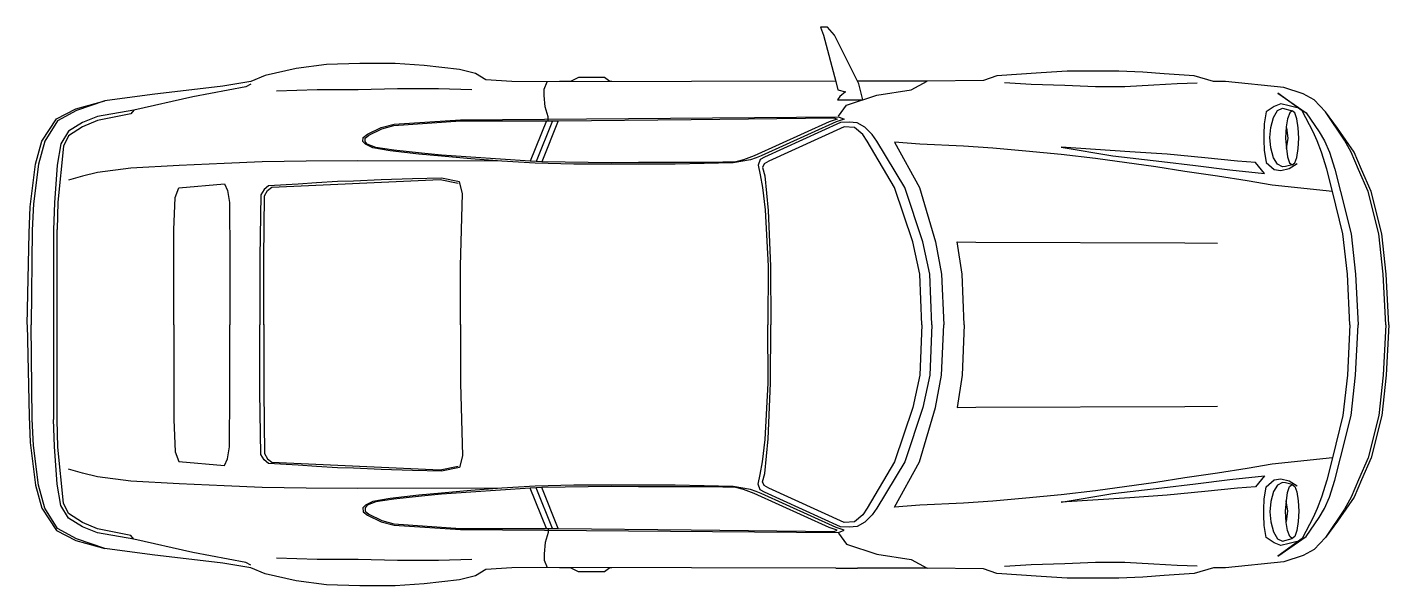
# Model space of a CAD drawing. Extents: x -4.27 to 0, y -0.82 to 0.93.
import ezdxf

# ---------------------------------------------------------------- set-up
doc = ezdxf.new("R2010")
doc.units = 0
doc.layers.get('0').update_dxf_attribs({"linetype": 'CONTINUOUS'})

msp = doc.modelspace()

# ---------------------------------------------------------------- linework, layer by layer
at = {"color": 0, "linetype": 'BYBLOCK'}
for p, q in [((-2.644, 0.639), (-2.695, 0.5125)), ((-2.6254, 0.639), (-2.6768, 0.5116)), ((-2.6069, 0.639), (-2.6583, 0.5108)), ((-4.191, 0.2975), (-4.191, -0.2975)), ((-4.1795, -0.2983), (-4.1795, 0.2983)), ((0, 0), (0, 0)), ((-2.644, -0.639), (-2.695, -0.5125)), ((-2.6254, -0.639), (-2.6768, -0.5116)), ((-2.6069, -0.639), (-2.6583, -0.5108)), ((-1.7361, -0.7638), (-1.6678, -0.7642))]:
    msp.add_line(p, q, dxfattribs=at)
for points in [[(-1.7235, 0.7154), (-1.7304, 0.7055), (-1.6514, 0.7055), (-1.6639, 0.756), (-1.7399, 0.908), (-1.762, 0.933), (-1.784, 0.933), (-1.7745, 0.908), (-1.7361, 0.7633), (-1.7296, 0.737), (-1.705, 0.7305)], [(-1.7097, 0.645), (-1.7343, 0.6368), (-1.9701, 0.5293), (-1.986, 0.5233), (-2.0033, 0.5172), (-2.0581, 0.5073), (-2.2399, 0.503), (-2.4389, 0.503), (-2.5581, 0.503), (-2.679, 0.5062), (-2.7839, 0.5133), (-2.8819, 0.5198), (-2.9732, 0.5291), (-3.0444, 0.5351), (-3.1351, 0.5456), (-3.189, 0.5547), (-3.2118, 0.566), (-3.2204, 0.5747), (-3.2191, 0.5876), (-3.2061, 0.5975), (-3.163, 0.6187), (-3.1224, 0.6286), (-2.9139, 0.6424), (-1.7274, 0.6515)], [(-1.7568, 0.6368), (-1.9925, 0.5293), (-2.0085, 0.5233), (-2.0258, 0.5172), (-2.0491, 0.5112), (-2.1307, 0.5086), (-2.2395, 0.5086), (-2.3547, 0.5082), (-2.4394, 0.5073), (-2.6583, 0.5108), (-2.6954, 0.5125), (-2.8819, 0.525), (-2.9739, 0.5315), (-3.036, 0.5384), (-3.1232, 0.547), (-3.1798, 0.5561), (-3.207, 0.566), (-3.2135, 0.5742), (-3.2131, 0.5846), (-3.2018, 0.5941), (-3.1612, 0.6139), (-3.1228, 0.6247), (-2.9139, 0.6394), (-2.6384, 0.639), (-2.6069, 0.639), (-2.1898, 0.6437), (-1.7412, 0.6485), (-1.7317, 0.645)], [(-0.2888, 0.6455), (-0.2953, 0.664), (-0.3035, 0.6705), (-0.3109, 0.664), (-0.3178, 0.6455), (-0.3221, 0.6204), (-0.3242, 0.585), (-0.3212, 0.5526), (-0.3182, 0.5267), (-0.3113, 0.5077), (-0.3035, 0.5017), (-0.2953, 0.5073), (-0.2888, 0.5246), (-0.2841, 0.5526), (-0.2828, 0.585), (-0.2841, 0.6178)], [(-1.028, 0.557), (-0.8665, 0.5298), (-0.7119, 0.5116), (-0.607, 0.4991), (-0.4987, 0.4853), (-0.3903, 0.4741), (-0.4188, 0.5086), (-0.4749, 0.5133), (-0.5777, 0.5233), (-0.6951, 0.5345), (-0.8125, 0.5427)], [(-1.7097, -0.645), (-1.7343, -0.6368), (-1.9701, -0.5293), (-1.986, -0.5233), (-2.0033, -0.5172), (-2.0581, -0.5073), (-2.2399, -0.503), (-2.4389, -0.503), (-2.5581, -0.503), (-2.679, -0.5062), (-2.7839, -0.5133), (-2.8819, -0.5198), (-2.9732, -0.5291), (-3.0444, -0.5351), (-3.1351, -0.5456), (-3.189, -0.5547), (-3.2118, -0.566), (-3.2204, -0.5747), (-3.2191, -0.5876), (-3.2061, -0.5975), (-3.163, -0.6187), (-3.1224, -0.6286), (-2.9139, -0.6424), (-1.7274, -0.6515)], [(-1.7568, -0.6368), (-1.9925, -0.5293), (-2.0085, -0.5233), (-2.0258, -0.5172), (-2.0491, -0.5112), (-2.1307, -0.5086), (-2.2395, -0.5086), (-2.3547, -0.5082), (-2.4394, -0.5073), (-2.6583, -0.5108), (-2.6954, -0.5125), (-2.8819, -0.525), (-2.9739, -0.5315), (-3.036, -0.5384), (-3.1232, -0.547), (-3.1798, -0.5561), (-3.207, -0.566), (-3.2135, -0.5742), (-3.2131, -0.5846), (-3.2018, -0.5941), (-3.1612, -0.6139), (-3.1228, -0.6247), (-2.9139, -0.6394), (-2.6384, -0.639), (-2.6069, -0.639), (-2.1898, -0.6437), (-1.7412, -0.6485), (-1.7317, -0.645)], [(-1.028, -0.557), (-0.8665, -0.5298), (-0.7119, -0.5116), (-0.607, -0.4991), (-0.4987, -0.4853), (-0.3903, -0.4741), (-0.4188, -0.5086), (-0.4749, -0.5133), (-0.5777, -0.5233), (-0.6951, -0.5345), (-0.8125, -0.5427)], [(-0.2888, -0.6455), (-0.2953, -0.664), (-0.3035, -0.6705), (-0.3109, -0.664), (-0.3178, -0.6455), (-0.3221, -0.6204), (-0.3242, -0.585), (-0.3212, -0.5526), (-0.3182, -0.5267), (-0.3113, -0.5077), (-0.3035, -0.5017), (-0.2953, -0.5073), (-0.2888, -0.5246), (-0.2841, -0.5526), (-0.2828, -0.585), (-0.2841, -0.6178)]]:
    msp.add_lwpolyline(points, close=True, dxfattribs=at)
for points in [[(-1.7361, 0.7638), (-2.6414, 0.762), (-2.7532, 0.7625), (-2.8344, 0.7685), (-2.8664, 0.7875), (-2.9169, 0.8), (-3.0274, 0.813), (-3.1194, 0.819), (-3.2299, 0.819), (-3.3344, 0.816), (-3.4294, 0.8035), (-3.5274, 0.7815), (-3.5718, 0.7633), (-3.6603, 0.7478), (-3.8818, 0.7219), (-4.0303, 0.702), (-4.1189, 0.6714), (-4.1784, 0.6394), (-4.219, 0.5755), (-4.2389, 0.5038), (-4.2544, 0.3791), (-4.2579, 0.2966), (-4.2613, 0)], [(-2.4389, 0.7629), (-2.4454, 0.7629), (-2.4614, 0.7754), (-2.5434, 0.7754), (-2.5689, 0.7629), (-2.6034, 0.7629)], [(0, 0), (-0.0078, 0.158), (-0.022, 0.2845), (-0.0553, 0.4175), (-0.0851, 0.487), (-0.1088, 0.541), (-0.161, 0.6165), (-0.199, 0.6675), (-0.234, 0.7055), (-0.2685, 0.7245), (-0.329, 0.7435), (-0.5125, 0.7625), (-0.5505, 0.7625), (-0.6105, 0.781), (-0.7055, 0.7866), (-0.772, 0.7918), (-0.8475, 0.7948), (-0.9205, 0.7948), (-1.009, 0.7948), (-1.0915, 0.7897), (-1.2305, 0.781), (-1.2719, 0.7663), (-1.4489, 0.7638), (-1.6678, 0.7642)], [(-3.5718, 0.7547), (-3.5874, 0.7461), (-3.754, 0.7145), (-3.9388, 0.6727), (-4.0528, 0.6532), (-4.0999, 0.6338), (-4.1443, 0.607), (-4.1681, 0.5677), (-4.1802, 0.5008), (-4.1879, 0.3825), (-4.191, 0.2975)], [(-2.878, 0.7363), (-2.9825, 0.7398), (-3.112, 0.7398), (-3.2355, 0.7363), (-3.3633, 0.7363), (-3.4915, 0.7329)], [(-2.6384, 0.639), (-2.6384, 0.6515), (-2.6479, 0.6835), (-2.6509, 0.7189), (-2.6509, 0.7383), (-2.6414, 0.762)], [(-1.7274, 0.6541), (-1.7019, 0.6882), (-1.607, 0.7202), (-1.4995, 0.737), (-1.4489, 0.7638)], [(-0.601, 0.7581), (-0.664, 0.7551), (-0.737, 0.7508), (-0.8285, 0.7465), (-0.9205, 0.7456), (-1.0172, 0.7499), (-1.123, 0.753), (-1.2063, 0.759)], [(-4.2739, 0.0004), (-4.2682, 0.2871), (-4.2648, 0.3696), (-4.2484, 0.5038), (-4.2285, 0.5755), (-4.1823, 0.6455), (-4.1208, 0.6773), (-4.0303, 0.702)], [(-0.2875, 0.68), (-0.313, 0.6865), (-0.3385, 0.6925), (-0.3596, 0.6847), (-0.3847, 0.6675), (-0.3912, 0.6295), (-0.3925, 0.598), (-0.3925, 0.579), (-0.3912, 0.547), (-0.3847, 0.509), (-0.3596, 0.4866), (-0.3385, 0.484), (-0.313, 0.49), (-0.2875, 0.506)], [(-0.1218, 0), (-0.1295, 0.1585), (-0.1438, 0.285), (-0.177, 0.4179), (-0.1943, 0.4874), (-0.2116, 0.5414), (-0.2245, 0.5764), (-0.237, 0.6044), (-0.272, 0.6705), (-0.3484, 0.7258), (-0.259, 0.6649), (-0.218, 0.6044), (-0.2021, 0.5764), (-0.1865, 0.5414), (-0.1692, 0.4874), (-0.1515, 0.4179), (-0.1183, 0.285), (-0.1041, 0.1585), (-0.0963, 0)], [(-3.9388, 0.6727), (-3.9483, 0.6619), (-4.0528, 0.6403), (-4.0999, 0.6209), (-4.1443, 0.5924), (-4.1603, 0.56), (-4.1783, 0.3838), (-4.1795, 0.2983)], [(-0.3035, 0.5017), (-0.3238, 0.4965), (-0.3333, 0.4948), (-0.3493, 0.503), (-0.3618, 0.5233), (-0.3704, 0.5552), (-0.3735, 0.5867), (-0.3704, 0.6183), (-0.3618, 0.6502), (-0.3493, 0.6722), (-0.3333, 0.6796), (-0.3035, 0.6705)], [(-0.0091, 0), (-0.0173, 0.158), (-0.0315, 0.2845), (-0.0648, 0.4175), (-0.0946, 0.487), (-0.1183, 0.541), (-0.139, 0.579), (-0.199, 0.6675)], [(-1.4338, 0), (-1.4403, 0.158), (-1.4623, 0.2595), (-1.5193, 0.4305), (-1.607, 0.5755), (-1.6221, 0.5962), (-1.645, 0.62), (-1.6687, 0.6329), (-1.6937, 0.6351), (-1.7209, 0.6342), (-1.9593, 0.5259), (-1.9735, 0.5185), (-1.9796, 0.5), (-1.9735, 0.4702), (-1.9657, 0.4305), (-1.9575, 0.3605), (-1.9485, 0.1831), (-1.9493, 0)], [(-1.4658, 0), (-1.4723, 0.158), (-1.4943, 0.2595), (-1.5513, 0.4305), (-1.6376, 0.5755), (-1.6514, 0.5962), (-1.6769, 0.6183), (-1.7093, 0.6204), (-1.9463, 0.5129), (-1.9606, 0.5043), (-1.9662, 0.4926), (-1.9588, 0.4667), (-1.9476, 0.3583), (-1.9407, 0.1831), (-1.9394, 0)], [(-0.3212, 0.6178), (-0.3169, 0.585), (-0.3225, 0.5531)], [(-0.177, 0.4179), (-0.3661, 0.4378), (-0.4443, 0.4507), (-0.538, 0.4654), (-0.6398, 0.4805), (-0.7314, 0.4956), (-0.9205, 0.5211), (-1.028, 0.5336), (-1.1389, 0.544), (-1.243, 0.5535), (-1.335, 0.56), (-1.4718, 0.566), (-1.5517, 0.5725), (-1.4731, 0.4305), (-1.4226, 0.2595), (-1.4036, 0.158), (-1.3971, 0)], [(-2.7839, 0.5133), (-3.2364, 0.5142), (-3.3978, 0.5125), (-3.5369, 0.5108), (-3.6552, 0.5056), (-3.7972, 0.4991), (-3.9483, 0.4905), (-4.0528, 0.4771), (-4.0999, 0.4663), (-4.1443, 0.4533)], [(-3.8132, 0), (-3.8132, 0.297), (-3.8097, 0.3985), (-3.7976, 0.4292), (-3.6547, 0.4417), (-3.6452, 0.4214), (-3.6388, 0.383), (-3.6379, 0.2116), (-3.6379, 0)], [(-2.9139, -0.0004), (-2.9134, 0.1835), (-2.9074, 0.4115), (-2.9169, 0.4477), (-2.9734, 0.4594), (-3.0641, 0.4577), (-3.1625, 0.4546), (-3.2498, 0.4503), (-3.3003, 0.4486), (-3.3655, 0.4447), (-3.4233, 0.4412), (-3.5166, 0.4352), (-3.53, 0.424), (-3.5403, 0.4071), (-3.5438, 0.2116), (-3.5438, 0)], [(-3.5312, -0.0004), (-3.5312, 0.2085), (-3.5291, 0.4037), (-3.5192, 0.421), (-3.5058, 0.4317), (-2.9778, 0.4559), (-2.9212, 0.4443)], [(-1.3324, 0), (-1.3388, 0.158), (-1.3544, 0.2595), (-1.2965, 0.259), (-0.6398, 0.2569), (-0.538, 0.2556)], [(-1.7361, -0.7638), (-2.6414, -0.762), (-2.7532, -0.7625), (-2.8344, -0.7685), (-2.8664, -0.7875), (-2.9169, -0.8), (-3.0274, -0.813), (-3.1194, -0.819), (-3.2299, -0.819), (-3.3344, -0.816), (-3.4294, -0.8035), (-3.5274, -0.7815), (-3.5718, -0.7633), (-3.6603, -0.7478), (-3.8818, -0.7219), (-4.0303, -0.702), (-4.1189, -0.6714), (-4.1784, -0.6394), (-4.219, -0.5755), (-4.2389, -0.5038), (-4.2544, -0.3791), (-4.2579, -0.2966), (-4.2613, 0)], [(-3.8132, 0), (-3.8132, -0.297), (-3.8097, -0.3985), (-3.7976, -0.4292), (-3.6547, -0.4417), (-3.6452, -0.4214), (-3.6388, -0.383), (-3.6379, -0.2116), (-3.6379, 0)], [(-2.9139, 0.0004), (-2.9134, -0.1835), (-2.9074, -0.4115), (-2.9169, -0.4477), (-2.9734, -0.4594), (-3.0641, -0.4577), (-3.1625, -0.4546), (-3.2498, -0.4503), (-3.3003, -0.4486), (-3.3655, -0.4447), (-3.4233, -0.4412), (-3.5166, -0.4352), (-3.53, -0.424), (-3.5403, -0.4071), (-3.5438, -0.2116), (-3.5438, 0)], [(-3.5312, 0.0004), (-3.5312, -0.2085), (-3.5291, -0.4037), (-3.5192, -0.421), (-3.5058, -0.4317), (-2.9778, -0.4559), (-2.9212, -0.4443)], [(-1.4338, 0), (-1.4403, -0.158), (-1.4623, -0.2595), (-1.5193, -0.4305), (-1.607, -0.5755), (-1.6221, -0.5962), (-1.645, -0.62), (-1.6687, -0.6329), (-1.6937, -0.6351), (-1.7209, -0.6342), (-1.9593, -0.5259), (-1.9735, -0.5185), (-1.9796, -0.5), (-1.9735, -0.4702), (-1.9657, -0.4305), (-1.9575, -0.3605), (-1.9485, -0.1831), (-1.9493, 0)], [(-1.4658, 0), (-1.4723, -0.158), (-1.4943, -0.2595), (-1.5513, -0.4305), (-1.6376, -0.5755), (-1.6514, -0.5962), (-1.6769, -0.6183), (-1.7093, -0.6204), (-1.9463, -0.5129), (-1.9606, -0.5043), (-1.9662, -0.4926), (-1.9588, -0.4667), (-1.9476, -0.3583), (-1.9407, -0.1831), (-1.9394, 0)], [(0, 0), (-0.0078, -0.158), (-0.022, -0.2845), (-0.0553, -0.4175), (-0.0851, -0.487), (-0.1088, -0.541), (-0.161, -0.6165), (-0.199, -0.6675), (-0.234, -0.7055), (-0.2685, -0.7245), (-0.329, -0.7435), (-0.5125, -0.7625), (-0.5505, -0.7625), (-0.6105, -0.781), (-0.7055, -0.7866), (-0.772, -0.7918), (-0.8475, -0.7948), (-0.9205, -0.7948), (-1.009, -0.7948), (-1.0915, -0.7897), (-1.2305, -0.781), (-1.2719, -0.7663), (-1.4489, -0.7638), (-1.6678, -0.7642)], [(-0.177, -0.4179), (-0.3661, -0.4378), (-0.4443, -0.4507), (-0.538, -0.4654), (-0.6398, -0.4805), (-0.7314, -0.4956), (-0.9205, -0.5211), (-1.028, -0.5336), (-1.1389, -0.544), (-1.243, -0.5535), (-1.335, -0.56), (-1.4718, -0.566), (-1.5517, -0.5725), (-1.4731, -0.4305), (-1.4226, -0.2595), (-1.4036, -0.158), (-1.3971, 0)], [(-1.3324, 0), (-1.3388, -0.158), (-1.3544, -0.2595), (-1.2965, -0.259), (-0.6398, -0.2569), (-0.538, -0.2556)], [(-0.1218, 0), (-0.1295, -0.1585), (-0.1438, -0.285), (-0.177, -0.4179), (-0.1943, -0.4874), (-0.2116, -0.5414), (-0.2245, -0.5764), (-0.237, -0.6044), (-0.272, -0.6705), (-0.3484, -0.7258), (-0.259, -0.6649), (-0.218, -0.6044), (-0.2021, -0.5764), (-0.1865, -0.5414), (-0.1692, -0.4874), (-0.1515, -0.4179), (-0.1183, -0.285), (-0.1041, -0.1585), (-0.0963, 0)], [(-0.0091, 0), (-0.0173, -0.158), (-0.0315, -0.2845), (-0.0648, -0.4175), (-0.0946, -0.487), (-0.1183, -0.541), (-0.139, -0.579), (-0.199, -0.6675)], [(-4.2739, -0.0004), (-4.2682, -0.2871), (-4.2648, -0.3696), (-4.2484, -0.5038), (-4.2285, -0.5755), (-4.1823, -0.6455), (-4.1208, -0.6773), (-4.0303, -0.702)], [(-3.5718, -0.7547), (-3.5874, -0.7461), (-3.754, -0.7145), (-3.9388, -0.6727), (-4.0528, -0.6532), (-4.0999, -0.6338), (-4.1443, -0.607), (-4.1681, -0.5677), (-4.1802, -0.5008), (-4.1879, -0.3825), (-4.191, -0.2975)], [(-3.9388, -0.6727), (-3.9483, -0.6619), (-4.0528, -0.6403), (-4.0999, -0.6209), (-4.1443, -0.5924), (-4.1603, -0.56), (-4.1783, -0.3838), (-4.1795, -0.2983)], [(-2.7839, -0.5133), (-3.2364, -0.5142), (-3.3978, -0.5125), (-3.5369, -0.5108), (-3.6552, -0.5056), (-3.7972, -0.4991), (-3.9483, -0.4905), (-4.0528, -0.4771), (-4.0999, -0.4663), (-4.1443, -0.4533)], [(-0.2875, -0.68), (-0.313, -0.6865), (-0.3385, -0.6925), (-0.3596, -0.6847), (-0.3847, -0.6675), (-0.3912, -0.6295), (-0.3925, -0.598), (-0.3925, -0.579), (-0.3912, -0.547), (-0.3847, -0.509), (-0.3596, -0.4866), (-0.3385, -0.484), (-0.313, -0.49), (-0.2875, -0.506)], [(-0.3035, -0.5017), (-0.3238, -0.4965), (-0.3333, -0.4948), (-0.3493, -0.503), (-0.3618, -0.5233), (-0.3704, -0.5552), (-0.3735, -0.5867), (-0.3704, -0.6183), (-0.3618, -0.6502), (-0.3493, -0.6722), (-0.3333, -0.6796), (-0.3035, -0.6705)], [(-0.3212, -0.6178), (-0.3169, -0.585), (-0.3225, -0.5531)], [(-2.6384, -0.639), (-2.6384, -0.6515), (-2.6479, -0.6835), (-2.6509, -0.7189), (-2.6509, -0.7383), (-2.6414, -0.762)], [(-1.7274, -0.6541), (-1.7019, -0.6882), (-1.607, -0.7202), (-1.4995, -0.737), (-1.4489, -0.7638)], [(-2.878, -0.7363), (-2.9825, -0.7398), (-3.112, -0.7398), (-3.2355, -0.7363), (-3.3633, -0.7363), (-3.4915, -0.7329)], [(-2.4389, -0.7629), (-2.4454, -0.7629), (-2.4614, -0.7754), (-2.5434, -0.7754), (-2.5689, -0.7629), (-2.6034, -0.7629)], [(-0.601, -0.7581), (-0.664, -0.7551), (-0.737, -0.7508), (-0.8285, -0.7465), (-0.9205, -0.7456), (-1.0172, -0.7499), (-1.123, -0.753), (-1.2063, -0.759)]]:
    msp.add_lwpolyline(points, dxfattribs=at)

doc.saveas('drawing.dxf')
